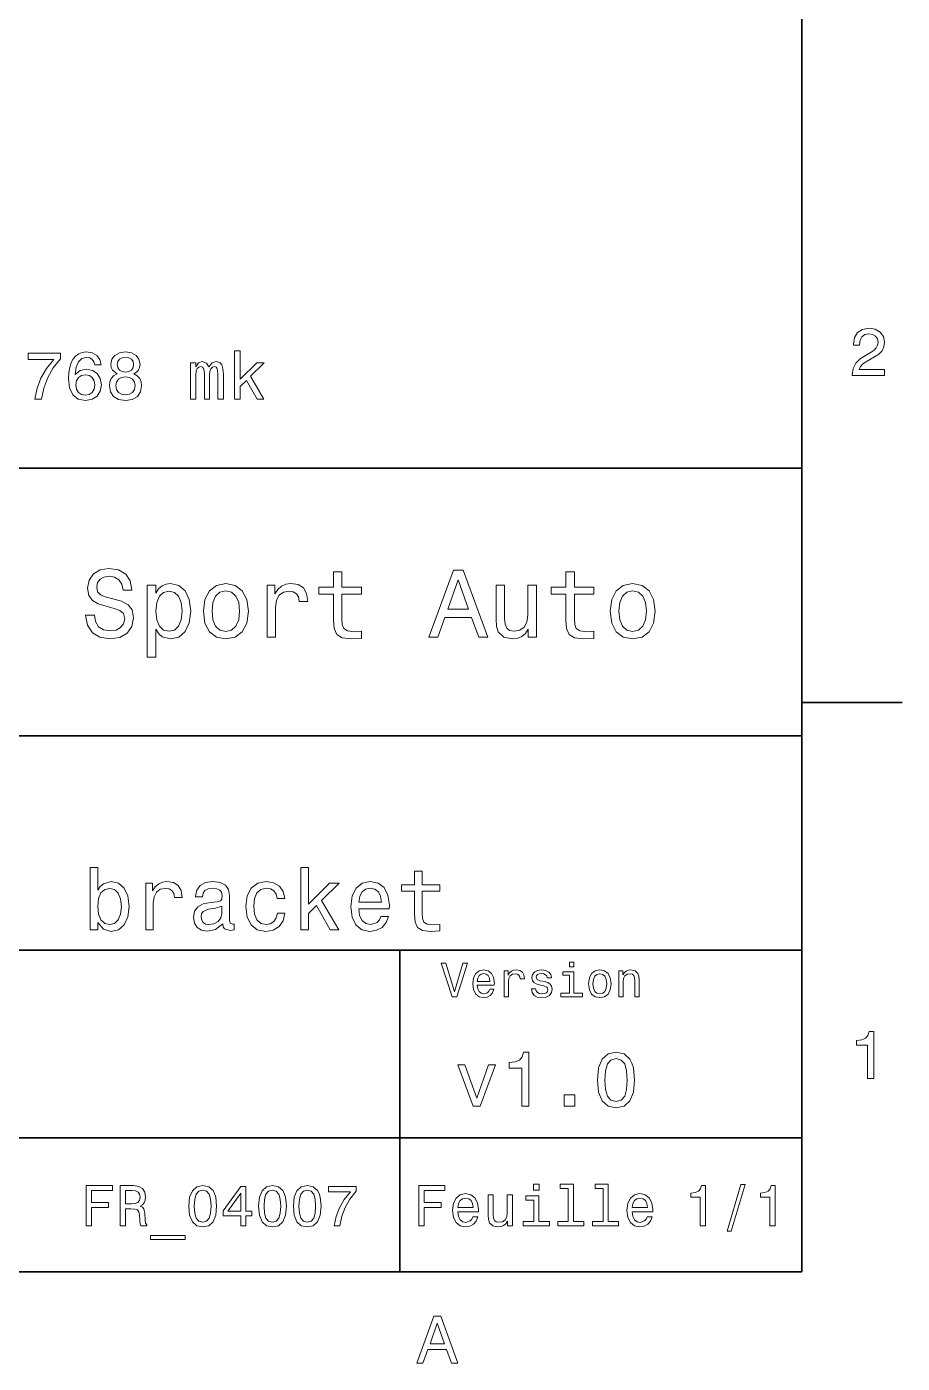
# Model space of a CAD drawing. Extents: x 0 to 297, y 0 to 210.
# Drawn here: x 229.2 to 294.5, y 3.2 to 103 of the extents above; entities that cross this region are included whole.
import ezdxf

# ---------------------------------------------------------------- set-up
doc = ezdxf.new("R2010")
doc.units = 0

msp = doc.modelspace()

# ---------------------------------------------------------------- linework, layer by layer
at = {"color": 7, "lineweight": 35}
for p, q in [((287, 10), (287, 200)), ((97, 70), (287, 70)), ((287, 70), (287, 10)), ((162, 50), (287, 50)), ((162, 34), (287, 34)), ((257, 10), (257, 34)), ((162, 20), (287, 20)), ((10, 10), (287, 10)), ((97, 10), (287, 10))]:
    msp.add_line(p, q, dxfattribs=at)
at = {"color": 7, "lineweight": 35, "ltscale": 0.1875}
msp.add_line((287, 52.5), (294.5, 52.5), dxfattribs=at)
at = {"color": 7, "lineweight": 13}
for points in [[(290.76947, 76.916786), (293.175079, 76.916786), (293.175079, 77.350502), (291.273773, 77.350502), (291.3797, 77.587532), (291.561249, 77.784218), (292.121033, 78.142288), (292.418579, 78.293587), (292.751434, 78.510445), (292.988464, 78.762604), (293.124634, 79.060158), (293.175079, 79.398056), (293.089355, 79.821686), (292.852325, 80.154541), (292.489197, 80.366356), (292.020172, 80.442001), (291.536041, 80.35627), (291.167877, 80.119232), (290.930847, 79.740997), (290.850159, 79.241714), (290.850159, 79.171112), (291.309082, 79.171112), (291.309082, 79.211456), (291.354462, 79.554398), (291.490631, 79.806557), (291.707489, 79.967941), (291.994965, 80.023415), (292.287476, 79.972984), (292.504333, 79.846901), (292.645538, 79.650215), (292.695984, 79.403099), (292.660675, 79.171112), (292.56485, 78.974426), (292.403473, 78.802956), (292.181549, 78.651657), (291.884003, 78.490273), (291.389771, 78.177589), (291.041779, 77.844742), (290.835022, 77.441284), (290.76947, 76.931915)], [(229.753601, 75.143372), (230.26297, 75.143372), (230.429398, 75.975502), (230.721893, 76.752159), (231.135437, 77.473343), (231.675079, 78.149132), (231.675079, 78.567726), (229.274506, 78.567726), (229.274506, 78.108788), (231.190918, 78.108788), (230.636169, 77.427956), (230.21759, 76.716858), (229.925079, 75.960373)], [(234.701019, 77.700287), (234.605194, 78.108788), (234.383286, 78.411385), (234.040344, 78.603027), (233.596542, 78.668587), (233.298996, 78.633286), (233.041779, 78.53746), (232.81485, 78.381126), (232.623199, 78.159225), (232.471909, 77.881844), (232.360962, 77.543945), (232.290344, 77.145531), (232.270172, 76.696686), (232.350861, 75.980545), (232.597992, 75.461098), (232.996399, 75.148415), (233.541077, 75.042503), (234.030273, 75.133286), (234.403473, 75.370316), (234.645538, 75.743515), (234.731262, 76.217583), (234.645538, 76.696686), (234.413544, 77.064842), (234.055481, 77.296829), (233.611664, 77.377518), (233.132568, 77.276657), (232.774506, 76.989197), (232.850159, 77.543945), (233.011536, 77.94236), (233.258652, 78.179398), (233.601593, 78.260086), (233.85376, 78.219742), (234.045395, 78.113831), (234.171478, 77.937317), (234.23703, 77.700287)], [(235.901306, 77.029541), (235.644104, 76.888329), (235.46759, 76.691643), (235.356628, 76.444527), (235.321335, 76.146973), (235.402023, 75.698128), (235.634003, 75.350143), (236.012253, 75.128242), (236.526672, 75.042503), (237.036026, 75.128242), (237.414276, 75.350143), (237.646271, 75.698128), (237.731995, 76.146973), (237.69165, 76.444527), (237.585739, 76.691643), (237.404175, 76.888329), (237.152023, 77.029541), (237.35376, 77.150574), (237.494965, 77.317001), (237.580688, 77.51873), (237.610962, 77.765854), (237.530273, 78.123917), (237.318451, 78.411385), (236.97551, 78.597984), (236.526672, 78.668587), (236.072769, 78.597984), (235.729828, 78.411385), (235.51297, 78.123917), (235.437317, 77.765854), (235.46254, 77.51873), (235.548279, 77.317001)], [(235.916443, 77.725502), (235.956787, 77.947403), (236.07782, 78.118874), (236.269455, 78.224785), (236.526672, 78.265129), (236.778824, 78.224785), (236.970459, 78.118874), (237.091507, 77.947403), (237.136902, 77.725502), (237.091507, 77.498558), (236.970459, 77.322044), (236.778824, 77.206055), (236.526672, 77.170746), (236.269455, 77.211098), (236.07782, 77.322044), (235.956787, 77.498558)], [(241.378265, 75.143372), (241.786758, 75.143372), (241.786758, 76.953888), (241.811981, 77.226227), (241.887619, 77.422913), (242.003616, 77.538902), (242.154907, 77.584297), (242.27594, 77.543945), (242.356644, 77.443085), (242.396988, 77.271614), (242.412109, 77.04467), (242.412109, 75.143372), (242.79541, 75.143372), (242.79541, 76.953888), (242.820618, 77.221184), (242.896271, 77.41787), (243.017303, 77.538902), (243.16861, 77.584297), (243.289642, 77.543945), (243.370331, 77.443085), (243.420761, 77.04467), (243.420761, 75.143372), (243.829254, 75.143372), (243.829254, 77.014412), (243.804047, 77.40274), (243.723358, 77.700287), (243.561981, 77.881844), (243.299713, 77.947403), (242.992096, 77.846542), (242.755066, 77.554031), (242.568451, 77.841499), (242.255768, 77.947403), (241.968323, 77.846542), (241.771637, 77.564117), (241.771637, 77.851585), (241.378265, 77.851585)], [(244.651306, 75.143372), (245.095123, 75.143372), (245.095123, 76.096542), (245.559082, 76.545387), (246.355927, 75.143372), (246.855194, 75.143372), (245.861694, 76.853027), (246.880417, 77.851585), (246.320618, 77.851585), (245.095123, 76.631126), (245.095123, 78.764412), (244.651306, 78.764412)], [(234.242081, 76.21254), (234.1866, 75.894814), (234.045395, 75.65274), (233.818451, 75.491356), (233.536026, 75.440926), (233.23848, 75.491356), (233.011536, 75.647697), (232.86528, 75.889771), (232.819885, 76.207489), (232.870331, 76.520172), (233.011536, 76.757202), (233.24353, 76.908501), (233.556198, 76.963974), (233.828537, 76.908501), (234.045395, 76.762245), (234.1866, 76.525215)], [(235.805481, 76.157059), (235.850861, 76.424355), (235.997131, 76.626083), (236.22406, 76.757202), (236.526672, 76.802597), (236.824219, 76.757202), (237.051163, 76.626083), (237.197418, 76.424355), (237.247849, 76.157059), (237.197418, 75.869598), (237.051163, 75.65274), (236.824219, 75.511528), (236.526672, 75.466141), (236.22406, 75.511528), (235.997131, 75.65274), (235.850861, 75.869598)], [(234.20462, 59.030979), (233.548996, 59.030979), (233.693085, 58.267288), (234.053314, 57.70533), (234.608078, 57.366714), (235.357361, 57.244236), (236.099426, 57.359509), (236.654175, 57.67651), (237.007202, 58.17363), (237.136902, 58.82925), (237.028824, 59.420029), (236.726227, 59.801872), (236.236313, 60.054031), (235.580704, 60.241352), (235.018738, 60.378242), (234.651306, 60.536743), (234.442368, 60.767288), (234.377533, 61.127522), (234.442368, 61.451729), (234.629684, 61.696686), (234.917877, 61.862389), (235.314133, 61.920029), (235.71759, 61.84798), (236.034592, 61.653458), (236.24353, 61.32925), (236.344391, 60.889767), (237, 60.889767), (237, 60.904179), (236.884735, 61.581409), (236.546112, 62.085732), (236.01297, 62.402737), (235.292511, 62.510807), (234.644104, 62.402737), (234.139771, 62.100143), (233.815567, 61.631844), (233.700287, 61.026657), (233.793961, 60.486309), (234.067734, 60.118874), (234.5, 59.873917), (235.09079, 59.6866), (235.674362, 59.520893), (236.113831, 59.362389), (236.380402, 59.131844), (236.47406, 58.757202), (236.387619, 58.375359), (236.164276, 58.087173), (235.825653, 57.907059), (235.386169, 57.849422), (234.896255, 57.928673), (234.521622, 58.159222), (234.283875, 58.533859)], [(252.05043, 60.579971), (252.05043, 58.64193), (252.093658, 58.015129), (252.29538, 57.582851), (252.698853, 57.330688), (253.383286, 57.244236), (254.132568, 57.280258), (254.132568, 57.827808), (253.585022, 57.78458), (253.087891, 57.842216), (252.82132, 58.022331), (252.706055, 58.324928), (252.684448, 58.75), (252.684448, 60.579971), (254.132568, 60.579971), (254.132568, 61.120316), (252.684448, 61.120316), (252.684448, 62.251438), (252.05043, 62.251438), (252.05043, 61.120316), (250.955322, 61.120316), (250.955322, 60.579971)], [(259.175781, 57.381123), (259.838623, 57.381123), (260.364563, 58.850864), (262.360229, 58.850864), (262.886169, 57.381123), (263.563416, 57.381123), (261.733429, 62.388329), (260.998566, 62.388329)], [(269.399109, 60.579971), (269.399109, 58.64193), (269.442352, 58.015129), (269.644073, 57.582851), (270.047546, 57.330688), (270.731995, 57.244236), (271.481262, 57.280258), (271.481262, 57.827808), (270.933716, 57.78458), (270.436584, 57.842216), (270.170013, 58.022331), (270.054749, 58.324928), (270.033142, 58.75), (270.033142, 60.579971), (271.481262, 60.579971), (271.481262, 61.120316), (270.033142, 61.120316), (270.033142, 62.251438), (269.399109, 62.251438), (269.399109, 61.120316), (268.304016, 61.120316), (268.304016, 60.579971)], [(238.786743, 60.652016), (238.786743, 61.25), (238.15274, 61.25), (238.15274, 55.882565), (238.786743, 55.882565), (238.786743, 57.971901), (239.010101, 57.633286), (239.262253, 57.409943), (239.896271, 57.244236), (240.50145, 57.381123), (240.976959, 57.791786), (241.286743, 58.440201), (241.402023, 59.319164), (241.286743, 60.190922), (240.976959, 60.839336), (240.50145, 61.242794), (239.896271, 61.386887), (239.550446, 61.343658), (239.255051, 61.206772), (239.002899, 60.976223)], [(242.338623, 59.311958), (242.453888, 58.432995), (242.785309, 57.78458), (243.311249, 57.381123), (244.017303, 57.244236), (244.716141, 57.381123), (245.242081, 57.777374), (245.573486, 58.425793), (245.695969, 59.311958), (245.573486, 60.190922), (245.242081, 60.846542), (244.716141, 61.242794), (244.017303, 61.386887), (243.311249, 61.242794), (242.785309, 60.839336), (242.453888, 60.190922)], [(247.100861, 57.381123), (247.734863, 57.381123), (247.734863, 59.592937), (247.799713, 60.12608), (247.994232, 60.507923), (248.311249, 60.738472), (248.736313, 60.817722), (249.053314, 60.767288), (249.291077, 60.623199), (249.435165, 60.378242), (249.485596, 60.046829), (250.126801, 60.046829), (250.040344, 60.630402), (249.802597, 61.048271), (249.406342, 61.30043), (248.865997, 61.386887), (248.498566, 61.32925), (248.181549, 61.185158), (247.900574, 60.940201), (247.677246, 60.608788), (247.677246, 61.25), (247.100861, 61.25)], [(260.595093, 59.463257), (261.365997, 61.667866), (262.136902, 59.463257)], [(267.194519, 61.25), (266.560516, 61.25), (266.560516, 59.016571), (266.488464, 58.497837), (266.279541, 58.123196), (265.955322, 57.892651), (265.530243, 57.820602), (265.19165, 57.878242), (264.975494, 58.051151), (264.853027, 58.346542), (264.824219, 58.764408), (264.824219, 61.25), (264.190186, 61.25), (264.190186, 58.706772), (264.211792, 58.195244), (264.348694, 57.770172), (264.766571, 57.381123), (265.436584, 57.244236), (265.796814, 57.294666), (266.106628, 57.424351), (266.373199, 57.647694), (266.589325, 57.971901), (266.589325, 57.381123), (267.194519, 57.381123)], [(272.698853, 59.311958), (272.814117, 58.432995), (273.145508, 57.78458), (273.671448, 57.381123), (274.377502, 57.244236), (275.076355, 57.381123), (275.602295, 57.777374), (275.933716, 58.425793), (276.056183, 59.311958), (275.933716, 60.190922), (275.602295, 60.846542), (275.076355, 61.242794), (274.377502, 61.386887), (273.671448, 61.242794), (273.145508, 60.839336), (272.814117, 60.190922)], [(239.788193, 57.8134), (239.363129, 57.907059), (239.053314, 58.195244), (238.858795, 58.663544), (238.793945, 59.319164), (238.858795, 59.967579), (239.053314, 60.435879), (239.363129, 60.716858), (239.788193, 60.817722), (240.177246, 60.716858), (240.48703, 60.428673), (240.681564, 59.960373), (240.753601, 59.319164), (240.681564, 58.67075), (240.48703, 58.195244), (240.177246, 57.907059)], [(242.98703, 59.319164), (243.05188, 59.967579), (243.253601, 60.435879), (243.57782, 60.72406), (244.017303, 60.824928), (244.449585, 60.72406), (244.773773, 60.443081), (244.97551, 59.967579), (245.047546, 59.319164), (244.97551, 58.663544), (244.773773, 58.188038), (244.449585, 57.899853), (244.017303, 57.806194), (243.57782, 57.899853), (243.253601, 58.188038), (243.05188, 58.663544)], [(273.34726, 59.319164), (273.412109, 59.967579), (273.613831, 60.435879), (273.938019, 60.72406), (274.377502, 60.824928), (274.809784, 60.72406), (275.134003, 60.443081), (275.335724, 59.967579), (275.407776, 59.319164), (275.335724, 58.663544), (275.134003, 58.188038), (274.809784, 57.899853), (274.377502, 57.806194), (273.938019, 57.899853), (273.613831, 58.188038), (273.412109, 58.663544)], [(234.45462, 36.068443), (234.876083, 35.569164), (235.453171, 35.407059), (235.997833, 35.530258), (236.432281, 35.899857), (236.70462, 36.489914), (236.808365, 37.274494), (236.70462, 38.059078), (236.425797, 38.642651), (235.997833, 39.005764), (235.453171, 39.135445), (234.882568, 38.966858), (234.649139, 38.759365), (234.45462, 38.480545), (234.45462, 40.185879), (233.884003, 40.185879), (233.884003, 35.530258), (234.45462, 35.530258)], [(249.608063, 35.530258), (250.17868, 35.530258), (250.17868, 36.755764), (250.775208, 37.332851), (251.799713, 35.530258), (252.44165, 35.530258), (251.164261, 37.728386), (252.47406, 39.012245), (251.754318, 39.012245), (250.17868, 37.443081), (250.17868, 40.185879), (249.608063, 40.185879)], [(258.102295, 38.409222), (258.102295, 36.664986), (258.141205, 36.100864), (258.322754, 35.711815), (258.685883, 35.484871), (259.30188, 35.407059), (259.976227, 35.43948), (259.976227, 35.932274), (259.483429, 35.893372), (259.036011, 35.945244), (258.796112, 36.107349), (258.692383, 36.379681), (258.672913, 36.762245), (258.672913, 38.409222), (259.976227, 38.409222), (259.976227, 38.895531), (258.672913, 38.895531), (258.672913, 39.913544), (258.102295, 39.913544), (258.102295, 38.895531), (257.116699, 38.895531), (257.116699, 38.409222)], [(238.033859, 35.530258), (238.604462, 35.530258), (238.604462, 37.520893), (238.662827, 38.000721), (238.837891, 38.344379), (239.123199, 38.551872), (239.505768, 38.623199), (239.791077, 38.577808), (240.005051, 38.448124), (240.134735, 38.227665), (240.180115, 37.929394), (240.757202, 37.929394), (240.679398, 38.454609), (240.465424, 38.830692), (240.108795, 39.057636), (239.622482, 39.135445), (239.291794, 39.083572), (239.006485, 38.953888), (238.753601, 38.733429), (238.552597, 38.435158), (238.552597, 39.012245), (238.033859, 39.012245)], [(243.791794, 35.98415), (243.791794, 35.964695), (243.824203, 35.744236), (243.921478, 35.588615), (244.329971, 35.465416), (244.647705, 35.517288), (244.647705, 35.958214), (244.511536, 35.938759), (244.329971, 36.023052), (244.297546, 36.282421), (244.297546, 38.085014), (244.219742, 38.545387), (243.992798, 38.869595), (243.59726, 39.064121), (243.039627, 39.135445), (242.494965, 39.057636), (242.092941, 38.837173), (241.840057, 38.493515), (241.755768, 38.039623), (241.755768, 38.000721), (242.268005, 38.000721), (242.3134, 38.273052), (242.456055, 38.467579), (242.689484, 38.584293), (243.020172, 38.629681), (243.337891, 38.59726), (243.56485, 38.5), (243.701019, 38.331409), (243.746399, 38.09798), (243.720459, 37.825645), (243.616714, 37.68948), (243.357346, 37.624638), (242.871033, 37.572765), (242.3134, 37.456051), (241.917877, 37.248558), (241.684448, 36.924351), (241.613113, 36.444523), (241.677948, 36.016571), (241.878967, 35.698845), (242.203171, 35.497837), (242.650574, 35.426514), (243.253601, 35.562679)], [(247.844391, 37.858067), (248.408508, 37.858067), (248.291779, 38.376801), (248.01297, 38.785301), (247.578522, 39.038185), (247.014404, 39.135445), (246.391937, 39.005764), (245.918594, 38.642651), (245.620316, 38.052593), (245.516571, 37.261528), (245.613831, 36.476944), (245.905624, 35.893372), (246.365997, 35.530258), (246.994965, 35.407059), (247.552597, 35.504322), (247.98703, 35.776657), (248.285309, 36.204609), (248.414978, 36.775215), (247.870316, 36.775215), (247.773056, 36.412102), (247.591492, 36.139767), (247.332138, 35.97118), (247.014404, 35.919308), (246.618881, 36.003601), (246.333572, 36.262966), (246.158508, 36.684437), (246.100143, 37.280979), (246.158508, 37.864552), (246.340057, 38.286022), (246.631836, 38.545387), (247.014404, 38.636166), (247.351593, 38.577808), (247.604462, 38.428673), (247.773056, 38.182274)], [(253.932999, 37.105907), (256.215424, 37.105907), (256.221893, 37.371758), (256.118164, 38.117435), (255.832855, 38.675072), (255.378967, 39.012245), (254.77594, 39.135445), (254.185883, 39.005764), (253.731995, 38.642651), (253.440201, 38.052593), (253.336456, 37.274494), (253.433716, 36.476944), (253.72551, 35.893372), (254.172913, 35.530258), (254.756485, 35.407059), (255.262238, 35.491352), (255.677231, 35.711815), (255.981995, 36.061958), (256.157043, 36.528816), (255.592941, 36.528816), (255.476227, 36.269451), (255.307648, 36.074928), (254.82782, 35.919308), (254.458221, 35.990631), (254.179398, 36.217579), (253.997833, 36.587173), (253.932999, 37.086452)], [(236.224792, 37.274494), (236.159943, 36.690922), (235.984879, 36.262966), (235.706055, 36.003601), (235.355911, 35.919308), (234.973343, 36.003601), (234.694519, 36.262966), (234.519455, 36.684437), (234.46109, 37.274494), (234.519455, 37.858067), (234.694519, 38.279537), (234.973343, 38.532421), (235.355911, 38.623199), (235.706055, 38.532421), (235.984879, 38.273052), (236.159943, 37.851585)], [(253.932999, 37.585735), (254.004318, 38.033138), (254.179398, 38.363831), (254.445251, 38.564842), (254.79538, 38.636166), (255.139038, 38.564842), (255.404907, 38.363831), (255.567001, 38.033138), (255.625366, 37.585735)], [(243.726944, 36.749279), (243.649139, 36.412102), (243.44165, 36.152737), (243.130402, 35.98415), (242.747833, 35.925793), (242.501434, 35.958214), (242.32637, 36.061958), (242.216141, 36.243515), (242.183716, 36.496395), (242.209656, 36.723343), (242.3134, 36.885445), (242.728394, 37.067001), (243.253601, 37.14481), (243.726944, 37.30043)], [(261.71109, 33.03458), (261.08429, 30.905619), (260.439484, 33.03458), (260.09726, 33.03458), (260.904175, 30.530979), (261.264404, 30.530979), (262.053314, 33.03458)], [(269.992798, 33.117435), (269.657776, 33.117435), (269.657776, 32.757202), (269.992798, 32.757202)], [(262.784576, 31.40634), (264.052582, 31.40634), (264.056183, 31.554033), (263.998566, 31.9683), (263.840057, 32.278099), (263.587891, 32.465416), (263.252869, 32.533859), (262.925079, 32.461815), (262.672913, 32.260086), (262.510803, 31.932276), (262.453156, 31.5), (262.507202, 31.056915), (262.669312, 30.732708), (262.917877, 30.530979), (263.242065, 30.462536), (263.523041, 30.509365), (263.753601, 30.631844), (263.922913, 30.826368), (264.020172, 31.085733), (263.706787, 31.085733), (263.641937, 30.941643), (263.548279, 30.833572), (263.281708, 30.747118), (263.076355, 30.786743), (262.921478, 30.912823), (262.820618, 31.118155), (262.784576, 31.395533)], [(262.784576, 31.672911), (262.824219, 31.921469), (262.921478, 32.105186), (263.069153, 32.216858), (263.263702, 32.256485), (263.45462, 32.216858), (263.602295, 32.105186), (263.692352, 31.921469), (263.724792, 31.672911)], [(264.794678, 30.530979), (265.111664, 30.530979), (265.111664, 31.636887), (265.144104, 31.903458), (265.241364, 32.094379), (265.399841, 32.209652), (265.612396, 32.249279), (265.770905, 32.224064), (265.889771, 32.152016), (265.961823, 32.029537), (265.98703, 31.863832), (266.307648, 31.863832), (266.264404, 32.155621), (266.145538, 32.364552), (265.947418, 32.490635), (265.677246, 32.533859), (265.49353, 32.505043), (265.335022, 32.432995), (265.194519, 32.310516), (265.082855, 32.144814), (265.082855, 32.465416), (264.794678, 32.465416)], [(267.791779, 31.658501), (267.485596, 31.730547), (267.258636, 31.8134), (267.182983, 31.982708), (267.20462, 32.101585), (267.280273, 32.188038), (267.40274, 32.242073), (267.579254, 32.263687), (267.748566, 32.242073), (267.881836, 32.177231), (267.968292, 32.079971), (268.004333, 31.950287), (268.314117, 31.950287), (268.314117, 31.957493), (268.260101, 32.191643), (268.112396, 32.375359), (267.881836, 32.490635), (267.579254, 32.533859), (267.273041, 32.490635), (267.049713, 32.371758), (266.90921, 32.195244), (266.865997, 31.971901), (266.898407, 31.755764), (266.999268, 31.604465), (267.164978, 31.496397), (267.406342, 31.420748), (267.759369, 31.334293), (267.975494, 31.244236), (268.033142, 31.17219), (268.054749, 31.064121), (268.022339, 30.930836), (267.935883, 30.829971), (267.79538, 30.765129), (267.608063, 30.743515), (267.409943, 30.765129), (267.265839, 30.840778), (267.168579, 30.963255), (267.128967, 31.132565), (266.822754, 31.132565), (266.873199, 30.844379), (267.020905, 30.635447), (267.255035, 30.509365), (267.579254, 30.462536), (267.917877, 30.509365), (268.166412, 30.635447), (268.317719, 30.837175), (268.371765, 31.100143), (268.332123, 31.327089), (268.220459, 31.481987), (268.036743, 31.582851)], [(269.981995, 30.79755), (269.981995, 32.400574), (269.167877, 32.400574), (269.167877, 32.130402), (269.664978, 32.130402), (269.664978, 30.79755), (269.016571, 30.79755), (269.016571, 30.530979), (270.637604, 30.530979), (270.637604, 30.79755)], [(271.087891, 31.496397), (271.145538, 31.056915), (271.311249, 30.732708), (271.574219, 30.530979), (271.927246, 30.462536), (272.276672, 30.530979), (272.539612, 30.729107), (272.705322, 31.053314), (272.766571, 31.496397), (272.705322, 31.935879), (272.539612, 32.263687), (272.276672, 32.461815), (271.927246, 32.533859), (271.574219, 32.461815), (271.311249, 32.260086), (271.145538, 31.935879)], [(271.412109, 31.5), (271.444519, 31.824207), (271.54538, 32.058357), (271.707489, 32.20245), (271.927246, 32.25288), (272.143372, 32.20245), (272.305481, 32.061958), (272.406342, 31.824207), (272.442352, 31.5), (272.406342, 31.17219), (272.305481, 30.934437), (272.143372, 30.790344), (271.927246, 30.743515), (271.707489, 30.790344), (271.54538, 30.934437), (271.444519, 31.17219)], [(273.350159, 30.530979), (273.667145, 30.530979), (273.667145, 31.647694), (273.699554, 31.903458), (273.804047, 32.090778), (273.966125, 32.206051), (274.182281, 32.249279), (274.355194, 32.213257), (274.463257, 32.115993), (274.517303, 31.95389), (274.535309, 31.737751), (274.535309, 30.530979), (274.852295, 30.530979), (274.852295, 31.802593), (274.837891, 32.058357), (274.773041, 32.270893), (274.560516, 32.465416), (274.229095, 32.533859), (274.04538, 32.508644), (273.890503, 32.440201), (273.757202, 32.324928), (273.65274, 32.170029), (273.65274, 32.465416), (273.350159, 32.465416)], [(291.909241, 24.416786), (292.368164, 24.416786), (292.368164, 27.942001), (292.025208, 27.942001), (291.934448, 27.634365), (291.752899, 27.427593), (291.475525, 27.306557), (291.092224, 27.266211), (291.092224, 26.90814), (291.909241, 26.90814)], [(266.100861, 22.360231), (266.625366, 22.360231), (266.625366, 26.38905), (266.233429, 26.38905), (266.129669, 26.037464), (265.92218, 25.801153), (265.605194, 25.662825), (265.167145, 25.616714), (265.167145, 25.207493), (266.100861, 25.207493)], [(271.755035, 24.314121), (271.841492, 23.409224), (272.112396, 22.763689), (272.544678, 22.371759), (273.144104, 22.244957), (273.737762, 22.371759), (274.170044, 22.763689), (274.43515, 23.409224), (274.527374, 24.314121), (274.43515, 25.213257), (274.325653, 25.570606), (274.170044, 25.864553), (273.737762, 26.256485), (273.144104, 26.38905), (272.544678, 26.256485), (272.112396, 25.858791), (271.841492, 25.213257)], [(262.469727, 22.360231), (263.005768, 22.360231), (264.135437, 25.455332), (263.610962, 25.455332), (262.740631, 22.959656), (261.853027, 25.455332), (261.322754, 25.455332)], [(272.30835, 24.314121), (272.354462, 25.011528), (272.498566, 25.51297), (272.757935, 25.806917), (273.144104, 25.910664), (273.524506, 25.806917), (273.783875, 25.51297), (273.927948, 25.011528), (273.97406, 24.314121), (273.927948, 23.610952), (273.783875, 23.10951), (273.524506, 22.815563), (273.144104, 22.717581), (272.757935, 22.815563), (272.498566, 23.10951), (272.354462, 23.610952)], [(269.276672, 22.360231), (270.072052, 22.360231), (270.072052, 23.219021), (269.276672, 23.219021)], [(233.596527, 13.428675), (233.99855, 13.428675), (233.99855, 14.807637), (235.260803, 14.807637), (235.260803, 15.166427), (233.99855, 15.166427), (233.99855, 16.065563), (235.55043, 16.065563), (235.55043, 16.428675), (233.596527, 16.428675)], [(236.121033, 13.428675), (236.523041, 13.428675), (236.523041, 14.695246), (236.933716, 14.695246), (237.236298, 14.682277), (237.426514, 14.621758), (237.530258, 14.479107), (237.573486, 14.224064), (237.595093, 13.835014), (237.621033, 13.579971), (237.672897, 13.428675), (238.126801, 13.428675), (238.126801, 13.510807), (238.027374, 13.631845), (237.992783, 13.856628), (237.962524, 14.340778), (237.889038, 14.699568), (237.789612, 14.81196), (237.634003, 14.894093), (237.806915, 15.002162), (237.927948, 15.153459), (238.005753, 15.34366), (238.031693, 15.572767), (237.971176, 15.93588), (237.798264, 16.208214), (237.512955, 16.372478), (237.123917, 16.428675), (236.121033, 16.428675)], [(237.01152, 16.061239), (237.275208, 16.035303), (237.46109, 15.953171), (237.577805, 15.801874), (237.616714, 15.564121), (237.573486, 15.313401), (237.456772, 15.162104), (237.257919, 15.084294), (236.98558, 15.06268), (236.523041, 15.06268), (236.523041, 16.061239)], [(241.247833, 14.894093), (241.312668, 14.215418), (241.515839, 13.731268), (241.840057, 13.43732), (242.289612, 13.342219), (242.734863, 13.43732), (243.059067, 13.731268), (243.257919, 14.215418), (243.327087, 14.894093), (243.257919, 15.568444), (243.175781, 15.836456), (243.059067, 16.056917), (242.734863, 16.350864), (242.289612, 16.450289), (241.840057, 16.350864), (241.515839, 16.052593), (241.312668, 15.568444)], [(241.662811, 14.894093), (241.697403, 15.417148), (241.805466, 15.793228), (242, 16.013689), (242.289612, 16.091499), (242.574921, 16.013689), (242.76944, 15.793228), (242.877518, 15.417148), (242.912094, 14.894093), (242.877518, 14.366715), (242.76944, 13.990634), (242.574921, 13.770173), (242.289612, 13.696686), (242, 13.770173), (241.805466, 13.990634), (241.697403, 14.366715)], [(245.129669, 13.428675), (245.518723, 13.428675), (245.518723, 14.172191), (245.946686, 14.172191), (245.946686, 14.518012), (245.518723, 14.518012), (245.518723, 16.363834), (245.125351, 16.363834), (243.811234, 14.552594), (243.811234, 14.172191), (245.129669, 14.172191)], [(246.452438, 14.894093), (246.517288, 14.215418), (246.720459, 13.731268), (247.044662, 13.43732), (247.494232, 13.342219), (247.939468, 13.43732), (248.263687, 13.731268), (248.462524, 14.215418), (248.531693, 14.894093), (248.462524, 15.568444), (248.380402, 15.836456), (248.263687, 16.056917), (247.939468, 16.350864), (247.494232, 16.450289), (247.044662, 16.350864), (246.720459, 16.052593), (246.517288, 15.568444)], [(246.867432, 14.894093), (246.902008, 15.417148), (247.010086, 15.793228), (247.204605, 16.013689), (247.494232, 16.091499), (247.779526, 16.013689), (247.97406, 15.793228), (248.082123, 15.417148), (248.116714, 14.894093), (248.082123, 14.366715), (247.97406, 13.990634), (247.779526, 13.770173), (247.494232, 13.696686), (247.204605, 13.770173), (247.010086, 13.990634), (246.902008, 14.366715)], [(249.054749, 14.894093), (249.119583, 14.215418), (249.322754, 13.731268), (249.646973, 13.43732), (250.096527, 13.342219), (250.541779, 13.43732), (250.865982, 13.731268), (251.064835, 14.215418), (251.134003, 14.894093), (251.064835, 15.568444), (250.982697, 15.836456), (250.865982, 16.056917), (250.541779, 16.350864), (250.096527, 16.450289), (249.646973, 16.350864), (249.322754, 16.052593), (249.119583, 15.568444)], [(249.469727, 14.894093), (249.504318, 15.417148), (249.612381, 15.793228), (249.806915, 16.013689), (250.096527, 16.091499), (250.381836, 16.013689), (250.576355, 15.793228), (250.684433, 15.417148), (250.719009, 14.894093), (250.684433, 14.366715), (250.576355, 13.990634), (250.381836, 13.770173), (250.096527, 13.696686), (249.806915, 13.770173), (249.612381, 13.990634), (249.504318, 14.366715)], [(252.097977, 13.428675), (252.534576, 13.428675), (252.677231, 14.141932), (252.927948, 14.807637), (253.28241, 15.425793), (253.744949, 16.005043), (253.744949, 16.363834), (251.687317, 16.363834), (251.687317, 15.970462), (253.329971, 15.970462), (252.854462, 15.386889), (252.495667, 14.777378), (252.244949, 14.128963)], [(258.414978, 13.428675), (258.817017, 13.428675), (258.817017, 14.807637), (260.079254, 14.807637), (260.079254, 15.166427), (258.817017, 15.166427), (258.817017, 16.065563), (260.368866, 16.065563), (260.368866, 16.428675), (258.414978, 16.428675)], [(267.389038, 16.532421), (266.98703, 16.532421), (266.98703, 16.100145), (267.389038, 16.100145)], [(269.572052, 16.212536), (269.572052, 13.748559), (268.789612, 13.748559), (268.789612, 13.428675), (270.73056, 13.428675), (270.73056, 13.748559), (269.952454, 13.748559), (269.952454, 16.532421), (268.975494, 16.532421), (268.975494, 16.212536)], [(272.174347, 16.212536), (272.174347, 13.748559), (271.391937, 13.748559), (271.391937, 13.428675), (273.332855, 13.428675), (273.332855, 13.748559), (272.554749, 13.748559), (272.554749, 16.532421), (271.57782, 16.532421), (271.57782, 16.212536)], [(279.416443, 13.428675), (279.809814, 13.428675), (279.809814, 16.450289), (279.515839, 16.450289), (279.438049, 16.1866), (279.28241, 16.009367), (279.044678, 15.905621), (278.716125, 15.871038), (278.716125, 15.564121), (279.416443, 15.564121)], [(281.42218, 13.026657), (281.720459, 13.026657), (282.766571, 16.510807), (282.463989, 16.510807)], [(284.621033, 13.428675), (285.014404, 13.428675), (285.014404, 16.450289), (284.720459, 16.450289), (284.642639, 16.1866), (284.48703, 16.009367), (284.249268, 15.905621), (283.920746, 15.871038), (283.920746, 15.564121), (284.621033, 15.564121)], [(244.174347, 14.518012), (245.129669, 15.862392), (245.129669, 14.518012)], [(261.341492, 14.479107), (262.863098, 14.479107), (262.867432, 14.656341), (262.798279, 15.153459), (262.608063, 15.525217), (262.305481, 15.75), (261.903473, 15.832133), (261.510101, 15.745678), (261.207489, 15.503603), (261.01297, 15.110231), (260.943817, 14.591499), (261.008636, 14.059798), (261.203156, 13.67075), (261.501434, 13.428675), (261.890503, 13.346542), (262.227661, 13.402739), (262.504333, 13.549712), (262.707489, 13.783141), (262.824219, 14.09438), (262.44812, 14.09438), (262.370331, 13.92147), (262.257935, 13.791787), (261.938049, 13.688041), (261.69165, 13.735591), (261.505768, 13.886888), (261.384735, 14.133286), (261.341492, 14.466139)], [(261.341492, 14.798992), (261.389038, 15.097262), (261.505768, 15.317724), (261.682983, 15.45173), (261.916412, 15.49928), (262.145538, 15.45173), (262.322754, 15.317724), (262.430847, 15.097262), (262.469727, 14.798992)], [(265.400574, 15.75), (265.020172, 15.75), (265.020172, 14.409943), (264.976959, 14.098703), (264.851593, 13.873919), (264.657074, 13.735591), (264.402008, 13.692364), (264.198853, 13.726946), (264.069153, 13.830692), (263.995667, 14.007925), (263.978394, 14.258646), (263.978394, 15.75), (263.597992, 15.75), (263.597992, 14.224064), (263.610962, 13.917148), (263.693085, 13.662104), (263.943817, 13.428675), (264.345825, 13.346542), (264.561951, 13.376801), (264.747833, 13.454611), (264.907776, 13.588617), (265.037476, 13.783141), (265.037476, 13.428675), (265.400574, 13.428675)], [(267.376068, 13.748559), (267.376068, 15.672191), (266.399139, 15.672191), (266.399139, 15.347983), (266.995667, 15.347983), (266.995667, 13.748559), (266.21759, 13.748559), (266.21759, 13.428675), (268.162811, 13.428675), (268.162811, 13.748559)], [(274.353027, 14.479107), (275.874634, 14.479107), (275.878967, 14.656341), (275.809814, 15.153459), (275.619598, 15.525217), (275.317017, 15.75), (274.914978, 15.832133), (274.521606, 15.745678), (274.219025, 15.503603), (274.024506, 15.110231), (273.955322, 14.591499), (274.020172, 14.059798), (274.214691, 13.67075), (274.51297, 13.428675), (274.902008, 13.346542), (275.239197, 13.402739), (275.515839, 13.549712), (275.719025, 13.783141), (275.835724, 14.09438), (275.459656, 14.09438), (275.381836, 13.92147), (275.26944, 13.791787), (274.949554, 13.688041), (274.703186, 13.735591), (274.517303, 13.886888), (274.39624, 14.133286), (274.353027, 14.466139)], [(274.353027, 14.798992), (274.400574, 15.097262), (274.517303, 15.317724), (274.694519, 15.45173), (274.927948, 15.49928), (275.157074, 15.45173), (275.33429, 15.317724), (275.442352, 15.097262), (275.481262, 14.798992)], [(238.386154, 12.711096), (238.386154, 12.408502), (240.988464, 12.408502), (240.988464, 12.711096)], [(258.266846, 3.166787), (258.730835, 3.166787), (259.098999, 4.195605), (260.495972, 4.195605), (260.864105, 3.166787), (261.338165, 3.166787), (260.05719, 6.67183), (259.542786, 6.67183)], [(259.260376, 4.624279), (259.799988, 6.167507), (260.33963, 4.624279)]]:
    msp.add_lwpolyline(points, close=True, dxfattribs=at)

doc.saveas('drawing.dxf')
